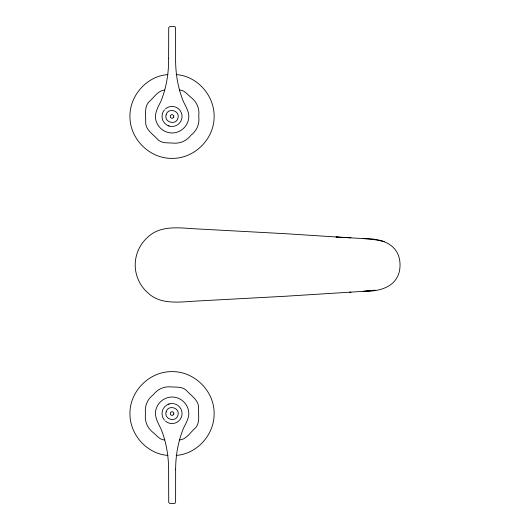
<?xml version="1.0" encoding="UTF-8"?>
<svg xmlns="http://www.w3.org/2000/svg" width="530" height="530" viewBox="0 0 530 530"><rect width="100%" height="100%" fill="white"/><g stroke="black" fill="none" stroke-linecap="round" stroke-linejoin="round"><path stroke-width="0.79" d="M163.366 408.537L164.963 406.464L167.036 404.874L169.448 403.873A10.017 10.017 0 0 0 168.209 404.291M174.635 126.127L177.047 125.126M337.663 237.069L284.948 233.67L195.464 228.834C179.478 227.9 160.53 224.939 147.784 237.148C139.9 244.118 135.17 254.433 135.21 264.974C135.17 275.514 139.9 285.822 147.784 292.792C160.53 305.002 179.478 302.04 195.464 301.106L284.948 296.27L363.931 291.308C381.878 291.632 399.898 285.637 400.051 264.974C399.865 244.303 381.898 238.308 363.931 238.632L336.007 236.99L350.933 237.804M167.937 74.597C146.956 75.949 129.744 95.407 129.949 116.282C129.625 138.794 149.533 158.702 172.045 158.377C194.556 158.702 214.465 138.794 214.133 116.282C214.345 95.407 197.127 75.949 176.145 74.597M164.803 90.067C158.238 90.345 154.316 97.043 149.877 101.064C143.888 106.046 145.896 114.48 145.69 121.284C144.875 129.042 152.243 133.692 156.946 138.615C160.636 143.372 166.771 142.775 172.118 143.014C179.597 143.955 186.308 141.265 190.919 135.276C196.961 130.612 199.77 123.894 198.73 116.322C199.737 108.782 197.014 102.051 190.999 97.388C187.441 94.638 184.427 89.881 179.431 90.067M179.431 439.933C185.997 439.655 189.925 432.957 194.358 428.936C200.347 423.954 198.339 415.52 198.545 408.716C199.359 400.958 191.993 396.308 187.289 391.385C183.599 386.628 177.464 387.225 172.118 386.986C164.638 386.045 157.927 388.735 153.316 394.724C147.274 399.388 144.465 406.106 145.505 413.678C144.498 421.217 147.221 427.949 153.236 432.613C156.794 435.362 159.808 440.119 164.803 439.933M176.145 455.402C197.127 454.051 214.345 434.593 214.133 413.718C214.465 391.206 194.556 371.298 172.045 371.623C149.533 371.298 129.625 391.206 129.949 413.718C129.744 434.593 146.956 454.051 167.937 455.402M374.803 290.248L363.096 291.381L374.955 290.228M349.648 292.222L350.933 292.136M363.096 238.566L374.955 239.719M374.803 239.699L384.25 241.514M174.635 403.873L177.047 404.874M163.366 121.463L164.963 123.536L167.036 125.126L169.448 126.127A10.017 10.017 0 0 1 168.209 125.709M177.603 405.218A10.017 10.017 0 0 1 174.635 423.218M173.999 423.371A10.017 10.017 0 0 1 165.433 421.072M164.512 420.151A10.017 10.017 0 0 1 162.365 416.136L162.028 413.546L162.365 410.955A10.017 10.017 0 0 1 163.061 409.114M170.084 403.721A10.017 10.017 0 0 1 172.045 403.529M172.694 403.549A10.017 10.017 0 0 1 173.999 403.721M174.635 106.782A10.017 10.017 0 0 1 177.603 124.782M173.999 126.279A10.017 10.017 0 0 1 172.694 126.451M172.045 126.471A10.017 10.017 0 0 1 170.084 126.279M163.061 120.886A10.017 10.017 0 0 1 162.365 119.045L162.028 116.454L162.365 113.864A10.017 10.017 0 0 1 164.512 109.849M165.433 108.928A10.017 10.017 0 0 1 173.999 106.629M173.747 116.964L173.741 117.435L172.045 118.422L170.342 117.435L170.342 115.474L172.045 114.487L173.741 115.474L173.747 116.964M173.747 414.056L173.741 414.526L172.045 415.513L170.342 414.526L170.342 412.565L172.045 411.578L173.741 412.565L173.747 414.056M168.619 58.519C168.765 73.061 166.42 87.695 160.961 101.21C157.622 107.775 153.263 115.209 156.721 122.695C159.252 128.797 165.519 132.977 172.118 132.984C179.856 133.037 187.004 127.174 188.461 119.575C190.071 112.837 185.898 107.007 183.274 101.21C177.815 87.695 175.47 73.061 175.615 58.519L175.615 28.872L175.198 26.898L174.271 26.5L169.964 26.5L168.726 27.587L168.619 58.519M175.642 469.149L175.615 501.128L175.198 503.102L174.271 503.5L169.964 503.5L168.726 502.413L168.619 471.481C168.765 456.94 166.42 442.305 160.961 428.79C157.622 422.225 153.263 414.791 156.721 407.305C159.252 401.203 165.519 397.023 172.118 397.016C179.856 396.963 187.004 402.826 188.461 410.425C190.071 417.163 185.898 422.993 183.274 428.79C178.14 441.583 175.675 455.383 175.642 469.149M166.122 114.871C163.797 122.397 176.212 125.723 177.961 118.044C180.286 110.512 167.871 107.186 166.122 114.871M166.122 411.956C163.797 419.488 176.212 422.814 177.961 415.129C180.286 407.603 167.871 404.277 166.122 411.956"/></g></svg>
